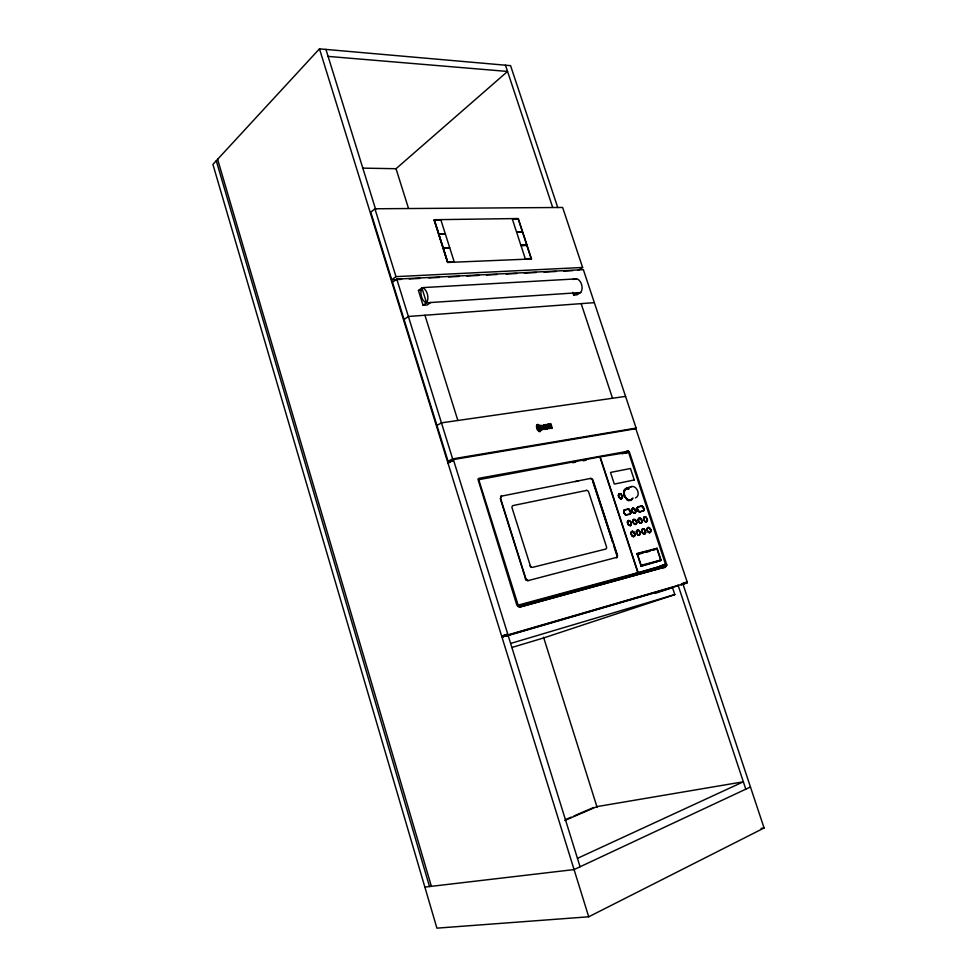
<?xml version="1.0" encoding="UTF-8"?>
<svg xmlns="http://www.w3.org/2000/svg" width="977" height="977" viewBox="0 0 977 977"><rect width="100%" height="100%" fill="white"/><g stroke="black" fill="none" stroke-linecap="round" stroke-linejoin="round"><path stroke-width="1.47" d="M687.026 582.817L508.016 634.867L453.352 459.569L635.832 428.708L687.161 581.913L687.026 582.817L681.116 584.832M453.34 460.24L448.113 463.037L453.768 459.227M542.748 428.366L541.856 427.938L542.772 428.524M537.338 427.169L538.364 429.697L537.374 427.523M548.573 427.45L548.17 426.9A2.186 1.539 62.6 0 1 547.95 426.18L547.914 425.532M543.493 429.196L542.418 425.752L540.403 425.276L541.905 429.917L543.505 429.184M540.806 429.892L540.623 430.857M536.495 426.815L536.666 425.288M536.837 426.033L537.374 429.123L539.219 431.138A1.465 1.05 62.5 0 0 540.037 431.016M547.633 428.793L547.718 428.402A2.076 1.478 62.6 0 0 547.633 427.596L547.523 427.267M546.583 425.667L545.838 425.386L545.911 426.045M546.094 427.657L546.522 428.952L547.657 428.781M544.946 427.511L544.885 428.195M548.268 428.219C550.222 429.746 550.088 426.766 548.561 427.462M546.57 425.679L546.546 424.763M547.059 428.036L546.876 427.401M665.691 564.804L628.553 452.266L600.171 456.857L638.128 572.62L665.691 564.804L632.412 574.671M659.963 566.855L659.915 566.159M666.155 566.294L518.237 606.668L516.772 604.922L477.948 479.182L478.938 478.303L628.37 451.166L629.628 452.778L666.509 564.047C668.121 567.295 658.913 570.483 660.904 566.636M666.424 566.001L660.684 568.052L660.928 567.161L666.668 565.121M650.706 530.951L650.096 532.294L648.801 532.355M645.748 532.27L645.272 533.442M647.214 528.496L647.14 529.253A2.601 1.771 67.7 0 0 647.58 531.097L647.971 531.72M647.47 520.265L646.664 521.791M643.782 510.079L643.428 507.649M641.95 522.182L640.668 518.677L638.592 518.75M643.953 510.238L644.014 509.469M640.179 534.248L640.399 532.905M640.423 533.576L639.947 534.761M644.234 516.906L643.611 519.788L645.382 521.791M643.66 517.773L643.599 518.518A2.601 1.771 67.3 0 0 644.026 520.362L644.429 520.985M641.913 529.79L641.84 530.535A2.613 1.783 67.7 0 0 642.28 532.392L642.671 533.027M634.745 534.859L633.731 536.41L632.339 535.994M636.87 522.78L636.039 524.319M638.36 519.019L638.286 519.764A2.613 1.783 67.3 0 0 638.726 521.608L639.117 522.243M636.577 531.085L636.357 532.441M630.934 533.063L631.423 531.879M631.814 535.714L631.191 532.392M635.929 511.521L635.111 513.047M637.199 508.443L637.969 507.026M630.666 512.522L630.214 513.609M630.617 513.291L630.861 512.607M631.179 524.014L630.556 525.37L629.225 525.431M627.368 522.207L627.625 521.535M623.741 511.484L624.034 510.189M623.973 510.861L623.9 512.058M618.612 494.618L618.539 495.376A2.613 1.807 66.2 0 0 618.978 497.22L621.152 498.649L622.007 495.913M537.142 426.119L537.265 428.231M547.889 425.545L548.879 424.726M547.193 424.885L547.511 424.165M540.757 430.405L540.22 431.48A1.698 1.209 62.6 0 1 539.304 431.614L537.472 429.856L536.52 426.802M536.813 426.045L537.277 425.117A1.465 1.05 62.4 0 1 538.095 424.995L538.73 425.374M543.7 426.021L543.676 426.9M650.218 532.514L650.67 530.34M650.694 532.086L650.816 529.619L649.058 527.629M647.238 528.691L647.433 527.995M645.638 532.88L644.93 533.808M647.372 520.863L646.237 521.987M641.938 529.986L643.293 528.984L644.991 530.401M636.43 531.146L637.151 530.206M636.809 530.572L636.503 531.842A2.626 1.795 67.7 0 0 636.943 533.698C640.607 538.803 641.071 528.093 636.809 530.816M634.586 536.08L634.879 533.515L633.084 531.5M634.965 535.506L634.244 536.446M643.684 517.969C646.2 514 649.216 523.611 644.796 521.327M641.718 522.683L642.158 520.839L641.181 518.958M631.215 532.587L631.777 531.512M636.454 523.306L635.087 524.295M638.384 519.214L638.592 518.518M636.393 523.953L636.833 522.097M643.916 510.031L643.257 510.873M643.721 510.739L644.161 508.87L643.184 506.953M617.037 557.317L617.171 555.302L592.697 480.281L590.963 478.486M637.297 507.881L637.492 507.161M635.819 512.131L634.183 513.255M632.864 520.326L633.584 519.398M633.243 519.764L632.949 522.304L634.745 524.319M631.02 525.223L631.313 522.671L628.993 520.497M631.398 524.661L630.666 525.589M630.568 513.084L630.018 514.183M630.751 513.23L629.567 514.378L625.439 514.94M627.478 521.596L628.199 520.656M631.948 509.066L633.096 507.955M632.473 498.331L631.105 500.346M633.035 498.099C628.919 505.695 619.955 492.848 625.512 488.61M623.582 490.869L626.55 488.17L628.944 488.549M618.649 494.826L618.856 494.13M536.642 425.3L537.069 424.665A1.698 1.209 62.4 0 1 538.009 424.519L539.121 425.325M500.847 496.499L500.627 498.588L525.858 578.726L527.775 580.594M543.7 426.888L544.91 428.182M543.676 426.021L544.299 426.045M545.337 429.355L545.545 427.511M537.228 425.838L537.716 426.998L538.864 426.815M540.012 431.028L540.428 428.634L538.718 425.386M557.782 207.6L510.568 65.654L319.467 48.85L212.913 164.405L436.902 928.15L588.716 916.792L764.087 827.995L683.021 584.197M647.775 527.629L646.969 529.168L647.836 531.781M647.446 528.239L648.581 527.702L650.267 529.107M641.999 529.339L643.403 528.691M642.487 528.911L641.669 530.45L642.292 532.441M643.745 517.334L644.661 516.711M631.276 531.94L632.204 531.305M638.934 518.152L638.14 520.35M643.709 510.495L640.02 511.679M643.855 510.69L639.923 512.009L637.896 511.02M627.71 521.083L628.638 520.46M637.847 506.794L637.016 508.345L637.505 510.421M637.517 507.417L641.413 506.159M632.656 508.15L631.838 509.676L632.449 511.643M624.401 509.823L623.741 512.803L625.585 514.879M632.156 498.856C629.53 502.044 625.378 498.172 624.682 495.205C622.337 489.892 628.394 486.534 632.986 486.448C637.688 487.254 640.607 495.754 635.526 497.916M621.665 498.697L622.361 497.232L621.494 494.618M619.198 493.776L618.368 495.29L618.978 497.256M618.856 494.374L620.029 493.873L621.751 495.302M501.177 496.206L500.346 498.722L525.589 578.836L526.566 580.314L528.227 580.558M578.152 270.348L582.622 267.478L562.63 207.466L374.899 208.773L370.796 212.253L391.765 279.849L401.596 279.349M434.386 220.191L440.932 220.069L445.256 233.772L438.746 233.918L434.386 220.191L438.783 233.894M438.82 234.15L445.365 233.979L449.689 247.718L443.192 247.926L438.82 234.15L443.228 247.902M391.765 279.849L395.99 276.638L582.622 267.478M633.743 429.233L636.125 428.085L583.354 269.664L396.772 279.117L392.534 282.316L448.077 461.352L453.45 460.448M443.265 248.158L447.649 261.983L443.265 248.158L449.799 247.926L454.146 261.714L447.649 261.983M418.437 290.487L421.893 287.971L426.546 302.797L423.065 305.276L418.437 290.487L421.16 290.328M518.189 218.97L522.451 231.964L516.564 232.099L512.339 219.031L518.225 218.946M404.075 319.528L408.386 316.475L594.346 302.65M430.637 302.528L427.144 304.995L423.065 305.276M520.912 245.41L526.823 245.19L522.548 232.16L516.674 232.294L520.912 245.41L526.786 245.215M526.859 245.447L531.134 258.514L525.272 258.758L521.022 245.606L526.896 245.422M629.615 514.073L626.587 514.757M572.754 292.367L573.633 295.03L577.273 292.77M436.939 425.459L441.457 422.846L625.561 396.381M448.077 461.352L452.656 458.897L636.125 428.085M448.064 462.585L453.304 459.776M448.064 462.805L453.291 460.008M616.414 557.794L617.049 557.513M645.076 533.76L644.014 534.04M750.458 786.986L574.061 869.579L424.861 887.092M627.588 451.032L622.105 453.584L622.886 453.719M623.851 452.949L627.967 451.032M624.254 453.084L628.37 451.166M631.753 531.793L633.536 532.025L634.928 534.944M625.048 453.035L627.771 451.777M625.256 453.035L628.761 451.435M626.367 453.084L629.115 451.814M641.51 522.988L639.434 522.78M630.812 525.541L628.235 524.844L627.515 522.145M577.456 858.356L743.35 781.795L596.886 806.623L564.791 820.46M637.712 506.843L641.804 505.903M624.266 509.884L628.443 508.907L630.666 511.203M624.388 510.116L628.48 509.164M621.225 498.881L622.496 497.171L621.03 494.142M565.646 819.581L571.215 817.175M574.012 815.966L593.54 807.552M625.768 489.098L628.919 489.037M630.812 486.912L631.765 486.497M628.003 509.188L628.956 509.322M639.923 512.009L638.433 511.313M500.908 496.328L501.58 496.047M652.819 549.88L657.094 548.292L661.111 560.407L641.046 566.342M652.685 550.356L656.959 548.756L660.708 560.077L656.41 561.628M623.68 577.786L638.128 572.62M661.368 565.634L665.642 564.108M660.025 566.44L666.509 564.047M660.037 566.648L665.728 564.608M645.418 572.29L666.644 564.584M660.855 567.649L666.595 565.598M507.417 634.171L501.799 636.1L507.661 634.61M501.897 636.345L507.515 634.403M502.202 636.699L507.832 634.769M502.398 636.809L508.016 634.867M508.394 634.891L502.581 636.857L678.185 585.675M682.825 583.379L687.161 581.913M681.421 584.075L687.21 582.121M681.433 584.283L687.222 582.341M655.249 593.369L672.494 587.568L674.814 594.59L543.762 637.908L511.728 647.531M681.335 584.637L687.197 582.536M422.821 287.604L422.064 287.849C419.524 292.453 421.368 300.22 425.96 302.907L426.717 302.675C429.294 298.07 427.438 290.267 422.821 287.604L577.138 278.836C581.633 280.887 583.623 288.398 580.802 292.428L580.02 292.648M510.776 643.403L674.814 594.59M505.427 636.308L672.494 587.568M519.41 607.108L660.073 568.431L519.434 607.181M517.59 606.119L632.131 574.745M641.034 565.903L661.111 560.407M660.708 560.077L641.168 565.329L637.383 553.837L656.959 548.756M637.297 554.521L642.878 553.067M645.675 552.335L649.864 551.248M527.946 580.668L617.33 557.208L617.452 555.192L592.978 480.159L592.074 478.767L590.56 478.498M657.094 548.292L636.98 553.507L641.022 565.817M637.041 554.142L649.961 550.784M586.579 490.417L513.047 505.561A2.284 1.698 65.2 0 0 512.131 508.101L530.242 565.524M501.311 496.169L590.841 478.364M575.404 481.563L578.384 480.977M572.607 462.719L575.612 462.158M583.11 460.778L586.115 460.228M539.585 429.037L538.437 429.233L538.877 430.601L537.289 428.219M551.016 428.488L548.927 423.933L550.051 425.569L550.772 425.447L550.222 423.725L550.833 423.639L552.31 428.292L550.405 426.68M537.887 427.523L539.035 427.328M539.402 428.476L538.254 428.659L537.9 427.511M761.095 828.398L764.087 827.995M573.633 295.03L576.98 294.81L580.619 292.55L426.546 302.797M572.827 279.361L576.174 279.178M409.18 278.958L419.78 278.421M428.866 277.957L439.467 277.419M448.565 276.955L459.166 276.418M466.737 276.027L478.852 275.416M486.436 275.025L497.037 274.488M506.123 274.024L516.723 273.487M524.307 273.096L536.422 272.473M543.994 272.094L556.108 271.472M563.692 271.093L572.778 270.629M633.304 536.678L633.951 536.593M644.649 533.955L642.988 533.552M638.677 535.347L639.312 535.274M632.07 531.366L632.705 531.293M649.302 532.734L649.925 532.66M642.768 528.777L643.916 528.85M637.444 530.059L638.066 529.986M648.056 527.495L648.691 527.409M635.746 524.454L634.598 524.368M630.373 525.736L628.761 525.125M645.76 521.999L646.383 521.926M640.423 523.025L641.571 522.5L641.84 520.875M641.083 523.183L639.959 522.878M633.878 519.263L636.393 520.741M628.504 520.521L630.629 521.413M644.515 516.772L646.151 517.187L647.299 519.654M639.214 518.018L640.863 518.421M632.949 508.016L635.062 508.907L635.783 511.582M621.36 498.82L620.2 498.734M619.503 493.641L620.139 493.568M625.988 488.415L627.161 488.39M362.528 168.129L396.027 168.716L507.539 71.455L328.077 56.397M546.106 426.192L547.059 426.558M544.995 429.501L544.042 428.891M546.302 424.543L545.276 424.58A1.453 1.026 62.5 0 0 545.129 425.142L545.117 425.459A2.039 1.441 62.5 0 0 545.422 426.326A1.478 1.05 62.5 0 0 545.789 426.839L546.29 427.205M543.859 424.763L543.017 425.3L543.212 427.279M632.791 536.52L633.45 536.617M638.164 535.201L638.824 535.298M643.513 533.662L645.125 533.259L645.247 531M632.559 531.341L633.731 531.781M649.449 532.685L648.288 532.257M637.932 530.047L639.092 530.474M648.545 527.47L650.157 528.374M635.258 524.478L634.146 523.855M625.463 514.696L626.086 514.794M645.247 521.84L645.895 521.95M633.67 513.096L634.329 513.206M638.909 511.618L639.52 511.716M628.309 508.968L629.432 509.628M633.438 508.003L635.758 510.91M628.907 500.835L626.465 499.638M620.871 498.832L618.832 497.317M641.669 505.952L643.318 506.892M642.316 506.306L641.376 506.159L644.026 508.932M619.992 493.629L620.664 493.739M546.9 429.086L546.18 428.695M548.097 424.042L548.891 424.714M546.754 428.134L546.07 427.67M543.835 424.775L545.52 427.523M538.669 425.667L540.012 430.417L540.196 428.366M632.278 536.19L632.925 536.458M637.651 534.871L638.311 535.14M638.445 530.193L639.556 530.951M643.635 533.821L642.634 532.929M634.891 519.398L636.699 522.158M640.082 523.049L639.08 522.145M624.987 514.39L625.598 514.647M643.77 528.911L644.417 529.18M633.218 512.571L634.989 512.827L635.587 510.886M633.804 513.035L632.705 512.29M640.216 518.152L641.327 518.897M639.043 511.557L637.346 508.382M628.822 509.371L630.531 512.571M620.517 493.8L621.164 494.081M538.645 425.679L539.475 426.595M538.73 424.971L540.769 429.343M637.798 534.81L636.467 531.696M639.581 522.719L638.25 519.617M644.27 529.229L645.602 532.331M625.121 514.329L624.327 513.328M625.06 514.537L623.717 512.033M643.135 533.503L642.145 532.489M629.359 509.481L630.69 511.972M646.017 517.248L647.14 518.958M547.035 426.57L547.499 427.279M544.274 426.057L544.885 427.315M548.28 428.207L547.193 425.203M538.071 429.318L537.374 426.693M538.144 429.904L537.655 429.135M525.882 580.02L525.308 578.946M634.061 532.306L634.891 534.272M627.539 522.829L628.382 524.783M631.105 533.698L631.948 535.652M638.042 510.971L637.187 508.98M644.735 529.705L645.565 531.647M632.84 512.229L632.449 511.606A2.613 1.783 66.9 0 1 632.009 509.762L633.475 508.235L635.441 510.263M639.422 531L640.253 532.953M632.901 520.875L633.768 523.513M543.835 428.573L543.236 427.267M539.451 426.595L540.171 428.378M650.401 529.009L650.682 529.668M644.038 520.399L643.562 518.372M647.592 531.134L647.116 529.107M641.571 519.544L641.852 520.204M638.445 520.985L638.726 521.657M639.801 531.598L640.094 532.257M623.766 495.522L624.45 497.098M636.662 533.076L636.943 533.747M630.886 522.06L631.325 523.428M505.475 65.203L552.579 207.1M678.026 585.015L745.793 789.172M581.156 303.627L612.53 398.262M592.892 481.844L612.652 542.43M613.593 545.313L616.89 555.412M550.417 426.668L550.991 428.5M396.076 168.874L408.435 208.15M543.542 637.199L597.118 807.368M424.934 315.241L457.859 420.489M325.915 49.412L375.742 209.676M508.04 635.111L580.069 866.77M374.899 208.773L395.99 276.638M396.772 279.117L452.656 458.897M319.467 48.85L588.716 916.792M217.615 159.3L431.382 886.334M216.271 160.765L429.514 886.554M650.523 529.705L650.841 530.364M641.999 531.769L641.804 530.401M632.168 510.971L631.972 509.615M618.685 496.597L618.502 495.229M647.446 519.593L647.336 520.314M643.977 508.846L644.063 509.615M637.151 508.284L637.236 509.066M636.552 522.744C637.163 520.558 633.316 517.822 632.937 521.022A2.626 1.795 67.3 0 0 633.377 522.878M630.641 511.887L630.727 512.669M631.362 524.099C631.667 521.95 628.064 518.995 627.552 522.292A2.626 1.807 67.3 0 0 627.991 524.148M623.68 511.337L623.766 512.119M631.557 535.017A2.638 1.82 67.7 0 1 631.118 533.149M586.579 490.393A2.174 1.527 65.7 0 1 588.716 492.213L606.424 546.558A2.198 1.539 68 0 1 605.655 549.086L532.575 567.356A2.308 1.71 68.1 0 1 530.267 565.512M530.938 567.1A2.308 1.71 68.1 0 1 530.084 565.915M537.252 425.129A1.465 1.05 62.4 0 1 538.071 425.007M478.754 479.683L518.152 605.142L637.847 572.693L599.878 456.906L478.754 479.683M540 428.976L538.999 426.436L539.976 428.988M542.15 426.79L541.282 426.143L542.125 426.802M634.268 479.976L614.325 484.079L610.503 472.428L630.47 468.508L634.268 479.976M531.525 258.954L447.539 262.471L433.996 219.715L518.274 218.518L531.5 258.966"/></g></svg>
